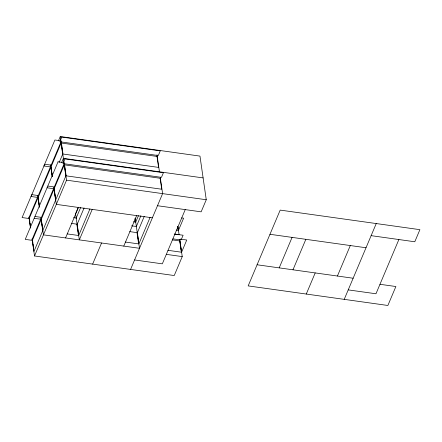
<?xml version="1.0" encoding="UTF-8"?>
<svg xmlns="http://www.w3.org/2000/svg" width="442" height="442" viewBox="0 0 442 442"><rect width="100%" height="100%" fill="white"/><g stroke="black" fill="none" stroke-linecap="round" stroke-linejoin="round"><path stroke-width="0.66" d="M58.421 140.865L60.256 136.523L199.966 156.098L206.259 199.74L201.149 211.84L157.485 205.723M59.25 162.313L62.698 154.159L61.101 143.086L51.029 166.927L52.344 176.043M61.565 162.689L63.399 158.347L203.116 177.916M179.783 239.547L182.242 256.592L174.236 275.543L34.526 255.973L66.549 180.165L64.09 163.12M75.902 212.878L78.289 207.232M65.56 237.94L78.433 207.464M76.19 218.05L80.753 207.254M84.085 207.972L77.19 224.287L78.781 235.332L89.914 208.972M92.212 209.392L79.333 239.873L75.505 213.276M92.632 264.112L101.561 242.984M123.782 246.1L136.661 215.619M138.451 215.663L135.799 221.939L135.241 218.039M136.23 226.779L140.915 215.685M144.247 216.403L137.357 232.719L138.948 243.757L150.081 217.398M130.572 269.427L162.601 193.624L160.242 177.259M185.237 209.607L162.325 263.841L134.578 259.951M178.297 230.768L183.607 218.193L181.651 217.923M179.695 240.36L180.225 239.105L186.751 240.017L181.441 252.586M181.336 239.42L183.104 235.238L174.231 233.995M279.2 267.874L292.074 237.393M292.974 269.802L305.853 239.321M306.273 294.046L315.201 272.918M337.423 276.029L350.302 245.548M344.219 299.361L376.241 223.553M398.877 239.542L375.971 293.77L348.219 289.886M51.178 165.148L44.697 164.242L31.073 196.497L37.548 197.403M50.421 166.888L43.918 165.977L54.896 139.998L61.394 140.91L28.614 218.47L22.1 217.558L31.78 194.646L38.294 195.557M66.549 180.165L206.259 199.74M47.841 186.06L54.322 186.966M47.067 187.8L53.565 188.706M371.131 235.652L414.789 241.768L419.9 229.669L280.189 210.099L248.166 285.902L387.877 305.477L395.883 286.526L379.971 284.294M152.374 217.818L56.327 204.364L53.869 187.314M269.968 234.293L366.02 247.752M133.495 221.801L135.479 222.083L135.003 218.768M176.209 230.094L178.22 230.376L177.645 226.398M73.565 217.685L76.538 218.099M131.611 225.818L136.357 226.481M175.12 234.216L179.098 234.774L177.916 226.591M34.924 216.47L41.438 217.381M71.516 223.414L76.831 224.16L78.461 235.475L67.167 233.89M129.721 231.619L137.003 232.641L138.622 243.901L125.384 242.05M34.216 218.315L40.697 219.221M172.894 238.873L180.402 239.923M172.369 239.901L179.745 240.934L181.364 252.194L167.96 250.316M257.089 264.775L353.141 278.233M166.33 254.365L182.242 256.592M177.922 227.315L178.297 229.934M179.933 241.288L181.535 252.41M156.998 154.755L159.452 171.8M135.175 218.298L139.501 248.299L43.449 234.846L40.99 217.796M60.256 136.523L60.747 139.932M61.046 141.981L63.891 161.755M50.626 164.811L52.294 176.402M52.195 176.408L50.885 167.314L38.161 197.441L39.565 207.182M37.747 195.292L39.421 206.884M39.316 206.878L38.001 197.74L29.227 218.508L30.542 227.647M29.597 220.11L29.879 222.055M30.062 223.348L30.249 224.641M30.437 225.939L30.719 227.879M32.647 241.288L32.929 243.227M33.117 244.52L33.393 246.465M33.581 247.758L33.769 249.05M28.923 217.105L30.492 228.011M32.067 238.923L34.526 255.973M61.786 137.092L59.819 141.749L158.302 155.545L160.269 150.888L61.786 137.092M58.04 161.822L25.244 239.382L31.758 240.293L64.538 162.733L58.04 161.822M64.93 158.91L62.963 163.568L161.446 177.364L163.413 172.712L64.93 158.91M41.145 219.558L32.371 240.332L33.968 251.432L42.741 230.658L41.145 219.558M54.029 189.137L41.305 219.26L42.896 230.304L55.62 200.176L54.029 189.137M64.245 164.905L54.173 188.745L55.769 199.823L65.841 175.982L64.245 164.905M156.998 156.435L61.438 143.048L63.018 154.015L158.579 167.402L156.998 156.435M160.142 178.259L64.582 164.872L66.162 175.839L161.722 189.226L160.142 178.259"/></g></svg>
